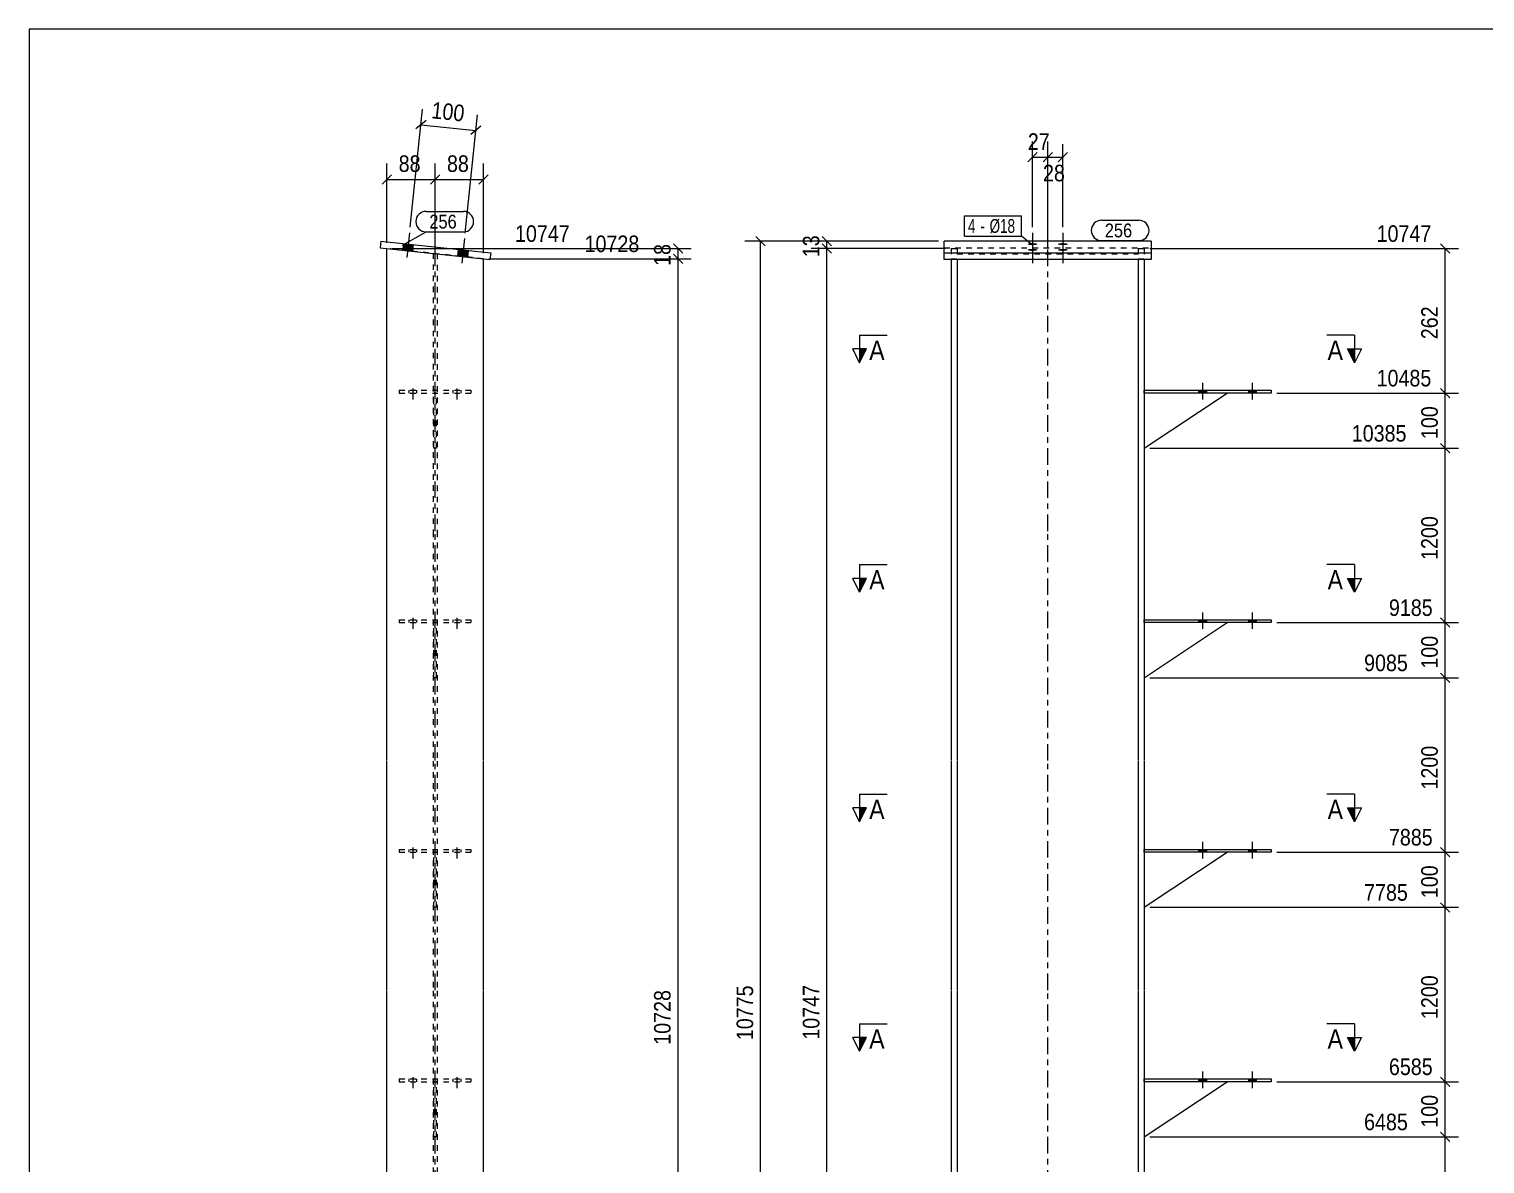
# Model space of a CAD drawing. Header units: millimetres. Extents: x 2 to 579, y 1 to 405.
# Drawn here: x 5 to 268.7, y 199.4 to 405 of the extents above; entities that cross this region are included whole.
import ezdxf

# ---------------------------------------------------------------- set-up
doc = ezdxf.new("R2010")
doc.units = ezdxf.units.MM
for name, pattern in [('XKITLINE00', [0]), ('XKITLINE01', [4, 1, -1, 1, -1]), ('XKITLINE02', [4, 2, -2]), ('XKITLINE03', [6, 3, -1, 1, -1])]:
    doc.linetypes.add(name, pattern=pattern)
for name, color, linetype, lineweight in [('Bolt', 3, 'Continuous', 0), ('BoltMark', 7, 'Continuous', 0), ('Dimensions', 7, 'Continuous', 0), ('DrawingSheet', 5, 'Continuous', 0), ('Part', 2, 'Continuous', 0), ('PartMark', 7, 'Continuous', 0), ('Section', 6, 'Continuous', 0)]:
    doc.layers.add(name, color=color, linetype=linetype, lineweight=lineweight)
doc.styles.add('ARIAL', font='ARIAL.TTF')
doc.styles.add('ARIAL_NARROW', font='ARIALN.TTF')

# ---------------------------------------------------------------- blocks, each defined once
blk = doc.blocks.new('*A2')
at = {"layer": 'Bolt'}
for points in [[(186.68, 365.88), (186.64, 365.88), (186.6, 365.88), (186.55, 365.88), (186.51, 365.88), (186.47, 365.88), (186.42, 365.89), (186.38, 365.89), (186.34, 365.89), (186.3, 365.9), (186.27, 365.9), (186.23, 365.91), (186.19, 365.91), (186.16, 365.92), (186.12, 365.92), (186.09, 365.93), (186.06, 365.93), (186.03, 365.94), (186.01, 365.95), (185.98, 365.95), (185.96, 365.96), (185.93, 365.97), (185.91, 365.98), (185.9, 365.99), (185.88, 365.99), (185.87, 366), (185.85, 366.01), (185.85, 366.02), (185.84, 366.03), (185.83, 366.04), (185.83, 366.04), (185.83, 366.05), (185.83, 366.06), (185.83, 366.07), (185.84, 366.08), (185.85, 366.09), (185.85, 366.1), (185.87, 366.11), (185.88, 366.11), (185.9, 366.12), (185.91, 366.13), (185.93, 366.14), (185.96, 366.14), (185.98, 366.15), (186.01, 366.16), (186.03, 366.17), (186.06, 366.17), (186.09, 366.18), (186.12, 366.19), (186.16, 366.19), (186.19, 366.2), (186.23, 366.2), (186.27, 366.21), (186.3, 366.21), (186.34, 366.21), (186.38, 366.22), (186.42, 366.22), (186.47, 366.22), (186.51, 366.23), (186.55, 366.23), (186.6, 366.23), (186.64, 366.23), (186.68, 366.23), (186.73, 366.23), (186.77, 366.23), (186.82, 366.23), (186.86, 366.23), (186.9, 366.23), (186.95, 366.23), (186.99, 366.22), (187.03, 366.22), (187.07, 366.22), (187.11, 366.21), (187.15, 366.21), (187.19, 366.21), (187.23, 366.2), (187.26, 366.2), (187.3, 366.19), (187.33, 366.19), (187.36, 366.18), (187.39, 366.17), (187.42, 366.17), (187.45, 366.16), (187.48, 366.15), (187.5, 366.14), (187.52, 366.14), (187.54, 366.13), (187.56, 366.12), (187.58, 366.11), (187.59, 366.11), (187.6, 366.1), (187.61, 366.09), (187.62, 366.08), (187.62, 366.07), (187.63, 366.06), (187.63, 366.05), (187.63, 366.04), (187.62, 366.04), (187.62, 366.03), (187.61, 366.02), (187.6, 366.01), (187.59, 366), (187.58, 365.99), (187.56, 365.99), (187.54, 365.98), (187.52, 365.97), (187.5, 365.96), (187.48, 365.95), (187.45, 365.95), (187.42, 365.94), (187.39, 365.93), (187.36, 365.93), (187.33, 365.92), (187.3, 365.92), (187.26, 365.91), (187.23, 365.91), (187.19, 365.9), (187.15, 365.9), (187.11, 365.89), (187.07, 365.89), (187.03, 365.89), (186.99, 365.88), (186.95, 365.88), (186.9, 365.88), (186.86, 365.88), (186.82, 365.88), (186.77, 365.88), (186.73, 365.88)], [(186.68, 364.82), (186.64, 364.82), (186.6, 364.83), (186.55, 364.83), (186.51, 364.83), (186.47, 364.83), (186.42, 364.83), (186.38, 364.84), (186.34, 364.84), (186.3, 364.84), (186.27, 364.85), (186.23, 364.85), (186.19, 364.86), (186.16, 364.86), (186.12, 364.87), (186.09, 364.88), (186.06, 364.88), (186.03, 364.89), (186.01, 364.9), (185.98, 364.9), (185.96, 364.91), (185.93, 364.92), (185.91, 364.93), (185.9, 364.94), (185.88, 364.94), (185.87, 364.95), (185.85, 364.96), (185.85, 364.97), (185.84, 364.98), (185.83, 364.99), (185.83, 365), (185.83, 365), (185.83, 365.01), (185.83, 365.02), (185.84, 365.03), (185.85, 365.04), (185.85, 365.05), (185.87, 365.06), (185.88, 365.07), (185.9, 365.07), (185.91, 365.08), (185.93, 365.09), (185.96, 365.1), (185.98, 365.11), (186.01, 365.11), (186.03, 365.12), (186.06, 365.13), (186.09, 365.13), (186.12, 365.14), (186.16, 365.14), (186.19, 365.15), (186.23, 365.16), (186.27, 365.16), (186.3, 365.16), (186.34, 365.17), (186.38, 365.17), (186.42, 365.18), (186.47, 365.18), (186.51, 365.18), (186.55, 365.18), (186.6, 365.18), (186.64, 365.19), (186.68, 365.19), (186.73, 365.19), (186.77, 365.19), (186.82, 365.19), (186.86, 365.18), (186.9, 365.18), (186.95, 365.18), (186.99, 365.18), (187.03, 365.18), (187.07, 365.17), (187.11, 365.17), (187.15, 365.16), (187.19, 365.16), (187.23, 365.16), (187.26, 365.15), (187.3, 365.14), (187.33, 365.14), (187.36, 365.13), (187.39, 365.13), (187.42, 365.12), (187.45, 365.11), (187.48, 365.11), (187.5, 365.1), (187.52, 365.09), (187.54, 365.08), (187.56, 365.07), (187.58, 365.07), (187.59, 365.06), (187.6, 365.05), (187.61, 365.04), (187.62, 365.03), (187.62, 365.02), (187.63, 365.01), (187.63, 365), (187.63, 365), (187.62, 364.99), (187.62, 364.98), (187.61, 364.97), (187.6, 364.96), (187.59, 364.95), (187.58, 364.94), (187.56, 364.94), (187.54, 364.93), (187.52, 364.92), (187.5, 364.91), (187.48, 364.9), (187.45, 364.9), (187.42, 364.89), (187.39, 364.88), (187.36, 364.88), (187.33, 364.87), (187.3, 364.86), (187.26, 364.86), (187.23, 364.85), (187.19, 364.85), (187.15, 364.84), (187.11, 364.84), (187.07, 364.84), (187.03, 364.83), (186.99, 364.83), (186.95, 364.83), (186.9, 364.83), (186.86, 364.83), (186.82, 364.82), (186.77, 364.82), (186.73, 364.82)], [(192.18, 365.88), (192.14, 365.88), (192.1, 365.88), (192.05, 365.88), (192.01, 365.88), (191.97, 365.88), (191.92, 365.89), (191.88, 365.89), (191.84, 365.89), (191.8, 365.9), (191.77, 365.9), (191.73, 365.91), (191.69, 365.91), (191.66, 365.92), (191.62, 365.92), (191.59, 365.93), (191.56, 365.93), (191.53, 365.94), (191.51, 365.95), (191.48, 365.95), (191.46, 365.96), (191.43, 365.97), (191.41, 365.98), (191.4, 365.99), (191.38, 365.99), (191.37, 366), (191.35, 366.01), (191.35, 366.02), (191.34, 366.03), (191.33, 366.04), (191.33, 366.04), (191.33, 366.05), (191.33, 366.06), (191.33, 366.07), (191.34, 366.08), (191.35, 366.09), (191.35, 366.1), (191.37, 366.11), (191.38, 366.11), (191.4, 366.12), (191.41, 366.13), (191.43, 366.14), (191.46, 366.14), (191.48, 366.15), (191.51, 366.16), (191.53, 366.17), (191.56, 366.17), (191.59, 366.18), (191.62, 366.19), (191.66, 366.19), (191.69, 366.2), (191.73, 366.2), (191.77, 366.21), (191.8, 366.21), (191.84, 366.21), (191.88, 366.22), (191.92, 366.22), (191.97, 366.22), (192.01, 366.23), (192.05, 366.23), (192.1, 366.23), (192.14, 366.23), (192.18, 366.23), (192.23, 366.23), (192.27, 366.23), (192.32, 366.23), (192.36, 366.23), (192.4, 366.23), (192.45, 366.23), (192.49, 366.22), (192.53, 366.22), (192.57, 366.22), (192.61, 366.21), (192.65, 366.21), (192.69, 366.21), (192.73, 366.2), (192.76, 366.2), (192.8, 366.19), (192.83, 366.19), (192.86, 366.18), (192.89, 366.17), (192.92, 366.17), (192.95, 366.16), (192.98, 366.15), (193, 366.14), (193.02, 366.14), (193.04, 366.13), (193.06, 366.12), (193.08, 366.11), (193.09, 366.11), (193.1, 366.1), (193.11, 366.09), (193.12, 366.08), (193.12, 366.07), (193.13, 366.06), (193.13, 366.05), (193.13, 366.04), (193.12, 366.04), (193.12, 366.03), (193.11, 366.02), (193.1, 366.01), (193.09, 366), (193.08, 365.99), (193.06, 365.99), (193.04, 365.98), (193.02, 365.97), (193, 365.96), (192.98, 365.95), (192.95, 365.95), (192.92, 365.94), (192.89, 365.93), (192.86, 365.93), (192.83, 365.92), (192.8, 365.92), (192.76, 365.91), (192.73, 365.91), (192.69, 365.9), (192.65, 365.9), (192.61, 365.89), (192.57, 365.89), (192.53, 365.89), (192.49, 365.88), (192.45, 365.88), (192.4, 365.88), (192.36, 365.88), (192.32, 365.88), (192.27, 365.88), (192.23, 365.88)], [(192.18, 364.82), (192.14, 364.82), (192.1, 364.83), (192.05, 364.83), (192.01, 364.83), (191.97, 364.83), (191.92, 364.83), (191.88, 364.84), (191.84, 364.84), (191.8, 364.84), (191.77, 364.85), (191.73, 364.85), (191.69, 364.86), (191.66, 364.86), (191.62, 364.87), (191.59, 364.88), (191.56, 364.88), (191.53, 364.89), (191.51, 364.9), (191.48, 364.9), (191.46, 364.91), (191.43, 364.92), (191.41, 364.93), (191.4, 364.94), (191.38, 364.94), (191.37, 364.95), (191.35, 364.96), (191.35, 364.97), (191.34, 364.98), (191.33, 364.99), (191.33, 365), (191.33, 365), (191.33, 365.01), (191.33, 365.02), (191.34, 365.03), (191.35, 365.04), (191.35, 365.05), (191.37, 365.06), (191.38, 365.07), (191.4, 365.07), (191.41, 365.08), (191.43, 365.09), (191.46, 365.1), (191.48, 365.11), (191.51, 365.11), (191.53, 365.12), (191.56, 365.13), (191.59, 365.13), (191.62, 365.14), (191.66, 365.14), (191.69, 365.15), (191.73, 365.16), (191.77, 365.16), (191.8, 365.16), (191.84, 365.17), (191.88, 365.17), (191.92, 365.18), (191.97, 365.18), (192.01, 365.18), (192.05, 365.18), (192.1, 365.18), (192.14, 365.19), (192.18, 365.19), (192.23, 365.19), (192.27, 365.19), (192.32, 365.19), (192.36, 365.18), (192.4, 365.18), (192.45, 365.18), (192.49, 365.18), (192.53, 365.18), (192.57, 365.17), (192.61, 365.17), (192.65, 365.16), (192.69, 365.16), (192.73, 365.16), (192.76, 365.15), (192.8, 365.14), (192.83, 365.14), (192.86, 365.13), (192.89, 365.13), (192.92, 365.12), (192.95, 365.11), (192.98, 365.11), (193, 365.1), (193.02, 365.09), (193.04, 365.08), (193.06, 365.07), (193.08, 365.07), (193.09, 365.06), (193.1, 365.05), (193.11, 365.04), (193.12, 365.03), (193.12, 365.02), (193.13, 365.01), (193.13, 365), (193.13, 365), (193.12, 364.99), (193.12, 364.98), (193.11, 364.97), (193.1, 364.96), (193.09, 364.95), (193.08, 364.94), (193.06, 364.94), (193.04, 364.93), (193.02, 364.92), (193, 364.91), (192.98, 364.9), (192.95, 364.9), (192.92, 364.89), (192.89, 364.88), (192.86, 364.88), (192.83, 364.87), (192.8, 364.86), (192.76, 364.86), (192.73, 364.85), (192.69, 364.85), (192.65, 364.84), (192.61, 364.84), (192.57, 364.84), (192.53, 364.83), (192.49, 364.83), (192.45, 364.83), (192.4, 364.83), (192.36, 364.83), (192.32, 364.82), (192.27, 364.82), (192.23, 364.82)]]:
    blk.add_hatch(color=3, dxfattribs=at).paths.add_polyline_path(points, flags=17)
at = {"layer": 'Bolt', "color": 3, "linetype": 'XKITLINE00', "lineweight": 0}
for p, q in [((186.73, 368.12), (186.73, 363.64)), ((186.73, 367.07), (186.73, 362.59)), ((192.23, 368.12), (192.23, 363.64)), ((192.23, 367.07), (192.23, 362.59))]:
    blk.add_line(p, q, dxfattribs=at)
blk = doc.blocks.new('*A6')
at = {"layer": 'Bolt'}
for points in [[(218.28, 214.84), (218.28, 214.34), (216.88, 214.34), (216.88, 214.84)], [(218.28, 214.84), (218.28, 214.34), (216.88, 214.34), (216.88, 214.84)], [(227.28, 214.84), (227.28, 214.34), (225.88, 214.34), (225.88, 214.84)], [(227.28, 214.84), (227.28, 214.34), (225.88, 214.34), (225.88, 214.84)]]:
    blk.add_hatch(color=3, dxfattribs=at).paths.add_polyline_path(points, flags=17)
at = {"layer": 'Bolt', "color": 3, "linetype": 'XKITLINE00', "lineweight": 0}
for p, q in [((216.88, 214.34), (216.88, 214.84)), ((216.88, 214.34), (216.88, 214.84)), ((217.58, 213.18), (217.58, 216.18)), ((217.58, 213.18), (217.58, 216.18)), ((218.28, 214.34), (218.28, 214.84)), ((218.28, 214.34), (218.28, 214.84)), ((225.88, 214.34), (225.88, 214.84)), ((225.88, 214.34), (225.88, 214.84)), ((226.58, 213.18), (226.58, 216.18)), ((226.58, 213.18), (226.58, 216.18)), ((227.28, 214.34), (227.28, 214.84)), ((227.28, 214.34), (227.28, 214.84))]:
    blk.add_line(p, q, dxfattribs=at)
blk = doc.blocks.new('*A7')
at = {"layer": 'Bolt'}
for points in [[(218.28, 256.42), (218.28, 255.92), (216.88, 255.92), (216.88, 256.42)], [(218.28, 256.42), (218.28, 255.92), (216.88, 255.92), (216.88, 256.42)], [(227.28, 256.42), (227.28, 255.92), (225.88, 255.92), (225.88, 256.42)], [(227.28, 256.42), (227.28, 255.92), (225.88, 255.92), (225.88, 256.42)]]:
    blk.add_hatch(color=3, dxfattribs=at).paths.add_polyline_path(points, flags=17)
at = {"layer": 'Bolt', "color": 3, "linetype": 'XKITLINE00', "lineweight": 0}
for p, q in [((216.88, 255.92), (216.88, 256.42)), ((216.88, 255.92), (216.88, 256.42)), ((217.58, 254.76), (217.58, 257.76)), ((217.58, 254.76), (217.58, 257.76)), ((218.28, 255.92), (218.28, 256.42)), ((218.28, 255.92), (218.28, 256.42)), ((225.88, 255.92), (225.88, 256.42)), ((225.88, 255.92), (225.88, 256.42)), ((226.58, 254.76), (226.58, 257.76)), ((226.58, 254.76), (226.58, 257.76)), ((227.28, 255.92), (227.28, 256.42)), ((227.28, 255.92), (227.28, 256.42))]:
    blk.add_line(p, q, dxfattribs=at)
blk = doc.blocks.new('*A8')
at = {"layer": 'Bolt'}
for points in [[(218.28, 298), (218.28, 297.5), (216.88, 297.5), (216.88, 298)], [(218.28, 298), (218.28, 297.5), (216.88, 297.5), (216.88, 298)], [(227.28, 298), (227.28, 297.5), (225.88, 297.5), (225.88, 298)], [(227.28, 298), (227.28, 297.5), (225.88, 297.5), (225.88, 298)]]:
    blk.add_hatch(color=3, dxfattribs=at).paths.add_polyline_path(points, flags=17)
at = {"layer": 'Bolt', "color": 3, "linetype": 'XKITLINE00', "lineweight": 0}
for p, q in [((216.88, 297.5), (216.88, 298)), ((216.88, 297.5), (216.88, 298)), ((217.58, 296.34), (217.58, 299.34)), ((217.58, 296.34), (217.58, 299.34)), ((218.28, 297.5), (218.28, 298)), ((218.28, 297.5), (218.28, 298)), ((225.88, 297.5), (225.88, 298)), ((225.88, 297.5), (225.88, 298)), ((226.58, 296.34), (226.58, 299.34)), ((226.58, 296.34), (226.58, 299.34)), ((227.28, 297.5), (227.28, 298)), ((227.28, 297.5), (227.28, 298))]:
    blk.add_line(p, q, dxfattribs=at)
blk = doc.blocks.new('*A9')
at = {"layer": 'Bolt'}
for points in [[(218.28, 339.58), (218.28, 339.08), (216.88, 339.08), (216.88, 339.58)], [(218.28, 339.58), (218.28, 339.08), (216.88, 339.08), (216.88, 339.58)], [(227.28, 339.58), (227.28, 339.08), (225.88, 339.08), (225.88, 339.58)], [(227.28, 339.58), (227.28, 339.08), (225.88, 339.08), (225.88, 339.58)]]:
    blk.add_hatch(color=3, dxfattribs=at).paths.add_polyline_path(points, flags=17)
at = {"layer": 'Bolt', "color": 3, "linetype": 'XKITLINE00', "lineweight": 0}
for p, q in [((217.58, 337.92), (217.58, 340.92)), ((217.58, 337.92), (217.58, 340.92)), ((226.58, 337.92), (226.58, 340.92)), ((226.58, 337.92), (226.58, 340.92)), ((216.88, 339.08), (216.88, 339.58)), ((216.88, 339.08), (216.88, 339.58)), ((218.28, 339.08), (218.28, 339.58)), ((218.28, 339.08), (218.28, 339.58)), ((225.88, 339.08), (225.88, 339.58)), ((225.88, 339.08), (225.88, 339.58)), ((227.28, 339.08), (227.28, 339.58)), ((227.28, 339.08), (227.28, 339.58))]:
    blk.add_line(p, q, dxfattribs=at)
blk = doc.blocks.new('*A10')
at = {"layer": 'Part', "color": 7, "linetype": 'XKITLINE03', "lineweight": 0}
for p, q in [((189.48, 314.08), (189.48, 374.34)), ((189.48, 272.5), (189.48, 313.98)), ((189.48, 230.92), (189.48, 272.4)), ((189.48, 189.34), (189.48, 230.82))]:
    blk.add_line(p, q, dxfattribs=at)
at = {"layer": 'Part', "color": 7, "linetype": 'XKITLINE01', "lineweight": 0}
for p, q in [((171.98, 365.26), (171.98, 363.29)), ((171.98, 365.26), (173.08, 365.26)), ((173.08, 365.26), (173.08, 363.29)), ((173.08, 364.37), (205.88, 364.37)), ((173.08, 364.3), (205.88, 364.3)), ((205.88, 365.26), (205.88, 363.29)), ((205.88, 365.26), (206.98, 365.26)), ((206.98, 365.26), (206.98, 363.29)), ((171.98, 363.41), (173.08, 363.41)), ((205.88, 363.41), (206.98, 363.41))]:
    blk.add_line(p, q, dxfattribs=at)
at = {"layer": 'Part', "color": 2, "linetype": 'XKITLINE00', "lineweight": 0}
for p, q in [((171.98, 363.29), (171.98, 314.08)), ((173.08, 363.29), (173.08, 314.08)), ((205.88, 363.29), (205.88, 314.08)), ((206.98, 363.29), (206.98, 314.08)), ((171.98, 313.98), (171.98, 272.5)), ((173.08, 313.98), (173.08, 272.5)), ((205.88, 313.98), (205.88, 272.5)), ((206.98, 313.98), (206.98, 272.5)), ((171.98, 272.4), (171.98, 230.92)), ((173.08, 272.4), (173.08, 230.92)), ((205.88, 272.4), (205.88, 230.92)), ((206.98, 272.4), (206.98, 230.92)), ((171.98, 230.82), (171.98, 189.34)), ((173.08, 230.82), (173.08, 189.34)), ((205.88, 230.82), (205.88, 189.34)), ((206.98, 230.82), (206.98, 189.34))]:
    blk.add_line(p, q, dxfattribs=at)
blk = doc.blocks.new('*A11')
at = {"layer": 'Part', "color": 2, "linetype": 'XKITLINE00', "lineweight": 0}
for p, q in [((170.73, 363.29), (170.73, 366.58)), ((208.23, 366.58), (170.73, 366.58)), ((208.23, 366.58), (208.23, 363.29)), ((170.73, 364.48), (208.23, 364.48)), ((208.23, 363.29), (170.73, 363.29))]:
    blk.add_line(p, q, dxfattribs=at)
at = {"layer": 'Part', "color": 7, "linetype": 'XKITLINE01', "lineweight": 0}
blk.add_line((170.73, 365.38), (208.23, 365.38), dxfattribs=at)
blk = doc.blocks.new('*A17')
at = {"layer": 'Part', "color": 2, "linetype": 'XKITLINE00', "lineweight": 0}
for p, q in [((206.98, 214.84), (229.98, 214.84)), ((229.98, 214.34), (206.98, 214.34)), ((229.98, 214.84), (229.98, 214.34))]:
    blk.add_line(p, q, dxfattribs=at)
at = {"layer": 'Part', "color": 7, "linetype": 'XKITLINE01', "lineweight": 0}
blk.add_line((206.98, 214.34), (206.98, 214.84), dxfattribs=at)
blk = doc.blocks.new('*A18')
at = {"layer": 'Part', "color": 2, "linetype": 'XKITLINE00', "lineweight": 0}
blk.add_line((206.98, 204.34), (221.98, 214.34), dxfattribs=at)
at = {"layer": 'Part', "color": 7, "linetype": 'XKITLINE01', "lineweight": 0}
for p, q in [((206.98, 214.34), (206.98, 204.34)), ((221.98, 214.34), (206.98, 214.34))]:
    blk.add_line(p, q, dxfattribs=at)
blk = doc.blocks.new('*A19')
at = {"layer": 'Part', "color": 2, "linetype": 'XKITLINE00', "lineweight": 0}
for p, q in [((206.98, 256.42), (229.98, 256.42)), ((229.98, 255.92), (206.98, 255.92)), ((229.98, 256.42), (229.98, 255.92))]:
    blk.add_line(p, q, dxfattribs=at)
at = {"layer": 'Part', "color": 7, "linetype": 'XKITLINE01', "lineweight": 0}
blk.add_line((206.98, 255.92), (206.98, 256.42), dxfattribs=at)
blk = doc.blocks.new('*A20')
at = {"layer": 'Part', "color": 2, "linetype": 'XKITLINE00', "lineweight": 0}
blk.add_line((206.98, 245.92), (221.98, 255.92), dxfattribs=at)
at = {"layer": 'Part', "color": 7, "linetype": 'XKITLINE01', "lineweight": 0}
for p, q in [((206.98, 255.92), (206.98, 245.92)), ((221.98, 255.92), (206.98, 255.92))]:
    blk.add_line(p, q, dxfattribs=at)
blk = doc.blocks.new('*A21')
at = {"layer": 'Part', "color": 2, "linetype": 'XKITLINE00', "lineweight": 0}
for p, q in [((206.98, 298), (229.98, 298)), ((229.98, 298), (229.98, 297.5)), ((229.98, 297.5), (206.98, 297.5))]:
    blk.add_line(p, q, dxfattribs=at)
at = {"layer": 'Part', "color": 7, "linetype": 'XKITLINE01', "lineweight": 0}
blk.add_line((206.98, 297.5), (206.98, 298), dxfattribs=at)
blk = doc.blocks.new('*A22')
at = {"layer": 'Part', "color": 2, "linetype": 'XKITLINE00', "lineweight": 0}
blk.add_line((206.98, 287.5), (221.98, 297.5), dxfattribs=at)
at = {"layer": 'Part', "color": 7, "linetype": 'XKITLINE01', "lineweight": 0}
for p, q in [((206.98, 297.5), (206.98, 287.5)), ((221.98, 297.5), (206.98, 297.5))]:
    blk.add_line(p, q, dxfattribs=at)
blk = doc.blocks.new('*A23')
at = {"layer": 'Part', "color": 2, "linetype": 'XKITLINE00', "lineweight": 0}
for p, q in [((206.98, 339.58), (229.98, 339.58)), ((229.98, 339.08), (206.98, 339.08)), ((229.98, 339.58), (229.98, 339.08))]:
    blk.add_line(p, q, dxfattribs=at)
at = {"layer": 'Part', "color": 7, "linetype": 'XKITLINE01', "lineweight": 0}
blk.add_line((206.98, 339.08), (206.98, 339.58), dxfattribs=at)
blk = doc.blocks.new('*A24')
at = {"layer": 'Part', "color": 2, "linetype": 'XKITLINE00', "lineweight": 0}
blk.add_line((206.98, 329.08), (221.98, 339.08), dxfattribs=at)
at = {"layer": 'Part', "color": 7, "linetype": 'XKITLINE01', "lineweight": 0}
for p, q in [((206.98, 339.08), (206.98, 329.08)), ((221.98, 339.08), (206.98, 339.08))]:
    blk.add_line(p, q, dxfattribs=at)
blk = doc.blocks.new('*A25')
at = {"layer": 'Bolt'}
for points in [[(74.58, 365.96), (74.45, 364.77), (72.66, 364.95), (72.79, 366.15)], [(74.58, 365.96), (74.45, 364.77), (72.66, 364.95), (72.79, 366.15)], [(84.52, 364.91), (84.4, 363.72), (82.61, 363.91), (82.73, 365.1)], [(84.52, 364.91), (84.4, 363.72), (82.61, 363.91), (82.73, 365.1)]]:
    blk.add_hatch(color=3, dxfattribs=at).paths.add_polyline_path(points, flags=17)
at = {"layer": 'Bolt', "color": 3, "linetype": 'XKITLINE00', "lineweight": 0}
for p, q in [((73.9, 368.12), (73.43, 363.64)), ((73.9, 368.12), (73.43, 363.64)), ((83.84, 367.07), (83.37, 362.59)), ((83.84, 367.07), (83.37, 362.59)), ((72.79, 366.15), (72.66, 364.95)), ((72.79, 366.15), (72.66, 364.95)), ((74.58, 365.96), (74.45, 364.77)), ((74.58, 365.96), (74.45, 364.77)), ((82.73, 365.1), (82.61, 363.91)), ((82.73, 365.1), (82.61, 363.91)), ((84.52, 364.91), (84.4, 363.72)), ((84.52, 364.91), (84.4, 363.72))]:
    blk.add_line(p, q, dxfattribs=at)
blk = doc.blocks.new('*A29')
at = {"layer": 'Bolt', "color": 3, "linetype": 'XKITLINE02', "lineweight": 0}
for p, q in [((73.83, 214.34), (73.83, 214.84)), ((73.83, 214.34), (73.83, 214.84)), ((74.53, 213.18), (74.53, 216.18)), ((74.53, 213.18), (74.53, 216.18)), ((75.23, 214.34), (75.23, 214.84)), ((75.23, 214.34), (75.23, 214.84)), ((81.83, 214.34), (81.83, 214.84)), ((81.83, 214.34), (81.83, 214.84)), ((82.53, 213.18), (82.53, 216.18)), ((82.53, 213.18), (82.53, 216.18)), ((83.23, 214.34), (83.23, 214.84)), ((83.23, 214.34), (83.23, 214.84))]:
    blk.add_line(p, q, dxfattribs=at)
blk = doc.blocks.new('*A30')
at = {"layer": 'Bolt', "color": 3, "linetype": 'XKITLINE02', "lineweight": 0}
for p, q in [((73.83, 255.92), (73.83, 256.42)), ((73.83, 255.92), (73.83, 256.42)), ((74.53, 254.76), (74.53, 257.76)), ((74.53, 254.76), (74.53, 257.76)), ((75.23, 255.92), (75.23, 256.42)), ((75.23, 255.92), (75.23, 256.42)), ((81.83, 255.92), (81.83, 256.42)), ((81.83, 255.92), (81.83, 256.42)), ((82.53, 254.76), (82.53, 257.76)), ((82.53, 254.76), (82.53, 257.76)), ((83.23, 255.92), (83.23, 256.42)), ((83.23, 255.92), (83.23, 256.42))]:
    blk.add_line(p, q, dxfattribs=at)
blk = doc.blocks.new('*A31')
at = {"layer": 'Bolt', "color": 3, "linetype": 'XKITLINE02', "lineweight": 0}
for p, q in [((73.83, 297.5), (73.83, 298)), ((73.83, 297.5), (73.83, 298)), ((74.53, 296.34), (74.53, 299.34)), ((74.53, 296.34), (74.53, 299.34)), ((75.23, 297.5), (75.23, 298)), ((75.23, 297.5), (75.23, 298)), ((81.83, 297.5), (81.83, 298)), ((81.83, 297.5), (81.83, 298)), ((82.53, 296.34), (82.53, 299.34)), ((82.53, 296.34), (82.53, 299.34)), ((83.23, 297.5), (83.23, 298)), ((83.23, 297.5), (83.23, 298))]:
    blk.add_line(p, q, dxfattribs=at)
blk = doc.blocks.new('*A32')
at = {"layer": 'Bolt', "color": 3, "linetype": 'XKITLINE02', "lineweight": 0}
for p, q in [((74.53, 337.92), (74.53, 340.92)), ((74.53, 337.92), (74.53, 340.92)), ((82.53, 337.92), (82.53, 340.92)), ((82.53, 337.92), (82.53, 340.92)), ((73.83, 339.08), (73.83, 339.58)), ((73.83, 339.08), (73.83, 339.58)), ((75.23, 339.08), (75.23, 339.58)), ((75.23, 339.08), (75.23, 339.58)), ((81.83, 339.08), (81.83, 339.58)), ((81.83, 339.08), (81.83, 339.58)), ((83.23, 339.08), (83.23, 339.58)), ((83.23, 339.08), (83.23, 339.58))]:
    blk.add_line(p, q, dxfattribs=at)
blk = doc.blocks.new('*A33')
at = {"layer": 'Part', "color": 7, "linetype": 'XKITLINE03', "lineweight": 0}
for p, q in [((78.53, 314.08), (78.53, 374.34)), ((78.53, 272.5), (78.53, 313.98)), ((78.53, 230.92), (78.53, 272.4)), ((78.53, 189.34), (78.53, 230.82))]:
    blk.add_line(p, q, dxfattribs=at)
at = {"layer": 'Part', "color": 2, "linetype": 'XKITLINE00', "lineweight": 0}
for p, q in [((69.78, 314.08), (69.78, 365.26)), ((87.28, 314.08), (87.28, 363.41)), ((69.78, 272.5), (69.78, 313.98)), ((87.28, 272.5), (87.28, 313.98)), ((69.78, 230.92), (69.78, 272.4)), ((87.28, 230.92), (87.28, 272.4)), ((69.78, 189.34), (69.78, 230.82)), ((87.28, 189.34), (87.28, 230.82))]:
    blk.add_line(p, q, dxfattribs=at)
at = {"layer": 'Part', "color": 7, "linetype": 'XKITLINE01', "lineweight": 0}
for p, q in [((87.28, 363.41), (69.78, 365.26)), ((78.18, 364.37), (78.18, 314.08)), ((78.88, 364.3), (78.88, 314.08)), ((78.18, 313.98), (78.18, 272.5)), ((78.88, 313.98), (78.88, 272.5)), ((78.18, 272.4), (78.18, 230.92)), ((78.88, 272.4), (78.88, 230.92)), ((78.18, 230.82), (78.18, 189.34)), ((78.88, 230.82), (78.88, 189.34))]:
    blk.add_line(p, q, dxfattribs=at)
blk = doc.blocks.new('*A34')
at = {"layer": 'Part', "color": 2, "linetype": 'XKITLINE00', "lineweight": 0}
for p, q in [((68.71, 366.58), (68.58, 365.38)), ((68.71, 366.58), (88.6, 364.48)), ((68.58, 365.38), (88.47, 363.29)), ((88.6, 364.48), (88.47, 363.29))]:
    blk.add_line(p, q, dxfattribs=at)
blk = doc.blocks.new('*A40')
at = {"layer": 'Part', "color": 7, "linetype": 'XKITLINE01', "lineweight": 0}
for p, q in [((72.03, 214.84), (72.03, 214.34)), ((72.03, 214.84), (85.03, 214.84)), ((72.03, 214.34), (85.03, 214.34)), ((85.03, 214.84), (85.03, 214.34))]:
    blk.add_line(p, q, dxfattribs=at)
blk = doc.blocks.new('*A41')
at = {"layer": 'Part', "color": 7, "linetype": 'XKITLINE01', "lineweight": 0}
for p, q in [((78.78, 214.34), (78.28, 214.34)), ((78.28, 204.34), (78.28, 214.34)), ((78.28, 214.34), (78.78, 214.34)), ((78.78, 204.34), (78.78, 214.34)), ((78.78, 204.34), (78.28, 204.34))]:
    blk.add_line(p, q, dxfattribs=at)
blk = doc.blocks.new('*A42')
at = {"layer": 'Part', "color": 7, "linetype": 'XKITLINE01', "lineweight": 0}
for p, q in [((72.03, 256.42), (72.03, 255.92)), ((72.03, 256.42), (85.03, 256.42)), ((72.03, 255.92), (85.03, 255.92)), ((85.03, 256.42), (85.03, 255.92))]:
    blk.add_line(p, q, dxfattribs=at)
blk = doc.blocks.new('*A43')
at = {"layer": 'Part', "color": 7, "linetype": 'XKITLINE01', "lineweight": 0}
for p, q in [((78.78, 255.92), (78.28, 255.92)), ((78.28, 245.92), (78.28, 255.92)), ((78.28, 255.92), (78.78, 255.92)), ((78.78, 245.92), (78.78, 255.92)), ((78.78, 245.92), (78.28, 245.92))]:
    blk.add_line(p, q, dxfattribs=at)
blk = doc.blocks.new('*A44')
at = {"layer": 'Part', "color": 7, "linetype": 'XKITLINE01', "lineweight": 0}
for p, q in [((72.03, 298), (72.03, 297.5)), ((72.03, 298), (85.03, 298)), ((85.03, 298), (85.03, 297.5)), ((72.03, 297.5), (85.03, 297.5))]:
    blk.add_line(p, q, dxfattribs=at)
blk = doc.blocks.new('*A45')
at = {"layer": 'Part', "color": 7, "linetype": 'XKITLINE01', "lineweight": 0}
for p, q in [((78.78, 297.5), (78.28, 297.5)), ((78.28, 287.5), (78.28, 297.5)), ((78.28, 297.5), (78.78, 297.5)), ((78.78, 287.5), (78.78, 297.5)), ((78.78, 287.5), (78.28, 287.5))]:
    blk.add_line(p, q, dxfattribs=at)
blk = doc.blocks.new('*A46')
at = {"layer": 'Part', "color": 7, "linetype": 'XKITLINE01', "lineweight": 0}
for p, q in [((72.03, 339.58), (72.03, 339.08)), ((72.03, 339.58), (85.03, 339.58)), ((72.03, 339.08), (85.03, 339.08)), ((85.03, 339.58), (85.03, 339.08))]:
    blk.add_line(p, q, dxfattribs=at)
blk = doc.blocks.new('*A47')
at = {"layer": 'Part', "color": 7, "linetype": 'XKITLINE01', "lineweight": 0}
for p, q in [((78.78, 339.08), (78.28, 339.08)), ((78.28, 329.08), (78.28, 339.08)), ((78.28, 339.08), (78.78, 339.08)), ((78.78, 329.08), (78.78, 339.08)), ((78.78, 329.08), (78.28, 329.08))]:
    blk.add_line(p, q, dxfattribs=at)
blk = doc.blocks.new('*A52')
at = {"layer": 'DrawingSheet', "color": 5, "linetype": 'XKITLINE00', "lineweight": 0}
for p, q in [((579, 405), (5, 405)), ((5, 405), (5, 5))]:
    blk.add_line(p, q, dxfattribs=at)
blk = doc.blocks.new('*A60')
at = {"layer": 'Dimensions', "color": 7, "linetype": 'XKITLINE00', "lineweight": 0}
for p, q in [((169.73, 366.58), (134.63, 366.58)), ((136.63, 367.43), (138.33, 365.73)), ((137.48, 88.28), (137.48, 366.58))]:
    blk.add_line(p, q, dxfattribs=at)
at = {"layer": 'Dimensions', "color": 3}
blk.add_point((137.48, 366.58), dxfattribs=at)
at = {"layer": 'Dimensions', "color": 3, "style": 'ARIAL', "width": 0.85}
blk.add_text('10775', height=3, rotation=90.0002, dxfattribs=at).set_placement((136.13, 221.86))
blk = doc.blocks.new('*A62')
at = {"layer": 'Dimensions', "color": 7, "linetype": 'XKITLINE00', "lineweight": 0}
for p, q in [((207.98, 204.34), (263.88, 204.34)), ((260.63, 205.18), (262.33, 203.49)), ((261.48, 172.76), (261.48, 204.34)), ((230.98, 172.76), (263.88, 172.76)), ((260.63, 173.6), (262.33, 171.91))]:
    blk.add_line(p, q, dxfattribs=at)
at = {"layer": 'Dimensions', "color": 3}
for p in [(261.48, 204.34), (261.48, 172.76)]:
    blk.add_point(p, dxfattribs=at)
at = {"layer": 'Dimensions', "color": 3, "style": 'ARIAL', "width": 0.85}
blk.add_text('6485', height=3, dxfattribs=at).set_placement((246.78, 205.54))
blk.add_text('1200', height=3, rotation=90.0002, dxfattribs=at).set_placement((260.13, 184.1))
blk = doc.blocks.new('*A63')
at = {"layer": 'Dimensions', "color": 7, "linetype": 'XKITLINE00', "lineweight": 0}
for p, q in [((230.98, 214.34), (263.88, 214.34)), ((260.63, 215.18), (262.33, 213.49)), ((261.48, 204.34), (261.48, 214.34)), ((207.98, 204.34), (263.88, 204.34)), ((260.63, 205.18), (262.33, 203.49))]:
    blk.add_line(p, q, dxfattribs=at)
at = {"layer": 'Dimensions', "color": 3}
for p in [(261.48, 214.34), (261.48, 204.34)]:
    blk.add_point(p, dxfattribs=at)
at = {"layer": 'Dimensions', "color": 3, "style": 'ARIAL', "width": 0.85}
blk.add_text('6585', height=3, dxfattribs=at).set_placement((251.28, 215.54))
blk.add_text('100', height=3, rotation=90.0002, dxfattribs=at).set_placement((260.13, 206))
blk = doc.blocks.new('*A64')
at = {"layer": 'Dimensions', "color": 7, "linetype": 'XKITLINE00', "lineweight": 0}
for p, q in [((207.98, 245.92), (263.88, 245.92)), ((260.63, 246.76), (262.33, 245.07)), ((261.48, 214.34), (261.48, 245.92)), ((230.98, 214.34), (263.88, 214.34)), ((260.63, 215.18), (262.33, 213.49))]:
    blk.add_line(p, q, dxfattribs=at)
at = {"layer": 'Dimensions', "color": 3}
for p in [(261.48, 245.92), (261.48, 214.34)]:
    blk.add_point(p, dxfattribs=at)
at = {"layer": 'Dimensions', "color": 3, "style": 'ARIAL', "width": 0.85}
blk.add_text('7785', height=3, dxfattribs=at).set_placement((246.78, 247.12))
blk.add_text('1200', height=3, rotation=90.0002, dxfattribs=at).set_placement((260.13, 225.68))
blk = doc.blocks.new('*A65')
at = {"layer": 'Dimensions', "color": 7, "linetype": 'XKITLINE00', "lineweight": 0}
for p, q in [((230.98, 255.92), (263.88, 255.92)), ((260.63, 256.76), (262.33, 255.07)), ((261.48, 245.92), (261.48, 255.92)), ((207.98, 245.92), (263.88, 245.92)), ((260.63, 246.76), (262.33, 245.07))]:
    blk.add_line(p, q, dxfattribs=at)
at = {"layer": 'Dimensions', "color": 3}
for p in [(261.48, 255.92), (261.48, 245.92)]:
    blk.add_point(p, dxfattribs=at)
at = {"layer": 'Dimensions', "color": 3, "style": 'ARIAL', "width": 0.85}
blk.add_text('7885', height=3, dxfattribs=at).set_placement((251.28, 257.12))
blk.add_text('100', height=3, rotation=90.0002, dxfattribs=at).set_placement((260.13, 247.58))
blk = doc.blocks.new('*A66')
at = {"layer": 'Dimensions', "color": 7, "linetype": 'XKITLINE00', "lineweight": 0}
for p, q in [((207.98, 287.5), (263.88, 287.5)), ((260.63, 288.34), (262.33, 286.65)), ((261.48, 255.92), (261.48, 287.5)), ((230.98, 255.92), (263.88, 255.92)), ((260.63, 256.76), (262.33, 255.07))]:
    blk.add_line(p, q, dxfattribs=at)
at = {"layer": 'Dimensions', "color": 3}
for p in [(261.48, 287.5), (261.48, 255.92)]:
    blk.add_point(p, dxfattribs=at)
at = {"layer": 'Dimensions', "color": 3, "style": 'ARIAL', "width": 0.85}
blk.add_text('9085', height=3, dxfattribs=at).set_placement((246.78, 288.7))
blk.add_text('1200', height=3, rotation=90.0002, dxfattribs=at).set_placement((260.13, 267.26))
blk = doc.blocks.new('*A67')
at = {"layer": 'Dimensions', "color": 7, "linetype": 'XKITLINE00', "lineweight": 0}
for p, q in [((260.63, 298.34), (262.33, 296.65)), ((230.98, 297.5), (263.88, 297.5)), ((261.48, 287.5), (261.48, 297.5)), ((207.98, 287.5), (263.88, 287.5)), ((260.63, 288.34), (262.33, 286.65))]:
    blk.add_line(p, q, dxfattribs=at)
at = {"layer": 'Dimensions', "color": 3}
for p in [(261.48, 297.5), (261.48, 287.5)]:
    blk.add_point(p, dxfattribs=at)
at = {"layer": 'Dimensions', "color": 3, "style": 'ARIAL', "width": 0.85}
blk.add_text('9185', height=3, dxfattribs=at).set_placement((251.28, 298.7))
blk.add_text('100', height=3, rotation=90.0002, dxfattribs=at).set_placement((260.13, 289.16))
blk = doc.blocks.new('*A68')
at = {"layer": 'Dimensions', "color": 7, "linetype": 'XKITLINE00', "lineweight": 0}
for p, q in [((260.63, 329.92), (262.33, 328.23)), ((207.98, 329.08), (263.88, 329.08)), ((261.48, 297.5), (261.48, 329.08)), ((260.63, 298.34), (262.33, 296.65)), ((230.98, 297.5), (263.88, 297.5))]:
    blk.add_line(p, q, dxfattribs=at)
at = {"layer": 'Dimensions', "color": 3}
for p in [(261.48, 329.08), (261.48, 297.5)]:
    blk.add_point(p, dxfattribs=at)
at = {"layer": 'Dimensions', "color": 3, "style": 'ARIAL', "width": 0.85}
blk.add_text('10385', height=3, dxfattribs=at).set_placement((244.55, 330.28))
blk.add_text('1200', height=3, rotation=90.0002, dxfattribs=at).set_placement((260.13, 308.84))
blk = doc.blocks.new('*A69')
at = {"layer": 'Dimensions', "color": 7, "linetype": 'XKITLINE00', "lineweight": 0}
for p, q in [((230.98, 339.08), (263.88, 339.08)), ((260.63, 339.92), (262.33, 338.23)), ((261.48, 329.08), (261.48, 339.08)), ((260.63, 329.92), (262.33, 328.23)), ((207.98, 329.08), (263.88, 329.08))]:
    blk.add_line(p, q, dxfattribs=at)
at = {"layer": 'Dimensions', "color": 3}
for p in [(261.48, 339.08), (261.48, 329.08)]:
    blk.add_point(p, dxfattribs=at)
at = {"layer": 'Dimensions', "color": 3, "style": 'ARIAL', "width": 0.85}
blk.add_text('10485', height=3, dxfattribs=at).set_placement((249.05, 340.28))
blk.add_text('100', height=3, rotation=90.0002, dxfattribs=at).set_placement((260.13, 330.74))
blk = doc.blocks.new('*A70')
at = {"layer": 'Dimensions', "color": 7, "linetype": 'XKITLINE00', "lineweight": 0}
for p, q in [((207.98, 365.26), (263.88, 365.26)), ((260.63, 366.11), (262.33, 364.41)), ((261.48, 339.08), (261.48, 365.26)), ((230.98, 339.08), (263.88, 339.08)), ((260.63, 339.92), (262.33, 338.23))]:
    blk.add_line(p, q, dxfattribs=at)
at = {"layer": 'Dimensions', "color": 3}
for p in [(261.48, 365.26), (261.48, 339.08)]:
    blk.add_point(p, dxfattribs=at)
at = {"layer": 'Dimensions', "color": 3, "style": 'ARIAL', "width": 0.85}
blk.add_text('10747', height=3, dxfattribs=at).set_placement((249.05, 366.46))
blk.add_text('262', height=3, rotation=90.0002, dxfattribs=at).set_placement((260.13, 348.83))
blk = doc.blocks.new('*A73')
at = {"layer": 'Dimensions', "color": 7, "linetype": 'XKITLINE00', "lineweight": 0}
for p, q in [((187.58, 382.62), (185.88, 380.93)), ((186.73, 369.12), (186.73, 384.63)), ((190.33, 382.62), (188.63, 380.93)), ((189.48, 365.37), (189.48, 384.63)), ((186.73, 381.78), (189.48, 381.78))]:
    blk.add_line(p, q, dxfattribs=at)
at = {"layer": 'Dimensions', "color": 3}
for p in [(186.73, 381.78), (189.48, 381.78)]:
    blk.add_point(p, dxfattribs=at)
at = {"layer": 'Dimensions', "color": 3, "style": 'ARIAL', "width": 0.85}
blk.add_text('27', height=3, dxfattribs=at).set_placement((185.88, 383.13))
blk = doc.blocks.new('*A74')
at = {"layer": 'Dimensions', "color": 7, "linetype": 'XKITLINE00', "lineweight": 0}
for p, q in [((190.33, 382.62), (188.63, 380.93)), ((189.48, 365.37), (189.48, 384.18)), ((193.08, 382.62), (191.38, 380.93)), ((192.23, 369.12), (192.23, 384.18)), ((189.48, 381.78), (192.23, 381.78))]:
    blk.add_line(p, q, dxfattribs=at)
at = {"layer": 'Dimensions', "color": 3}
for p in [(189.48, 381.78), (192.23, 381.78)]:
    blk.add_point(p, dxfattribs=at)
at = {"layer": 'Dimensions', "color": 3, "style": 'ARIAL', "width": 0.85}
blk.add_text('28', height=3, dxfattribs=at).set_placement((188.63, 377.43))
blk = doc.blocks.new('*A75')
at = {"layer": 'BoltMark', "color": 7, "linetype": 'XKITLINE00', "lineweight": 0}
for p, q in [((174.43, 371.19), (184.73, 371.19)), ((174.43, 367.49), (174.43, 371.19)), ((184.73, 367.49), (184.73, 371.19)), ((174.43, 367.49), (184.73, 367.49)), ((186.73, 365.88), (184.73, 367.49))]:
    blk.add_line(p, q, dxfattribs=at)
at = {"layer": 'BoltMark', "color": 3, "style": 'ARIAL_NARROW', "width": 0.85}
for s, p in [('4', (175.03, 368.09)), ('-', (177.3, 368.09)), ('Ø18', (178.96, 368.09))]:
    blk.add_text(s, height=2.5, dxfattribs=at).set_placement(p)
blk = doc.blocks.new('*A77')
at = {"layer": 'PartMark', "color": 7, "linetype": 'XKITLINE00', "lineweight": 0}
for p, q in [((199.22, 370.38), (205.98, 370.38)), ((199.22, 366.68), (205.98, 366.68))]:
    blk.add_line(p, q, dxfattribs=at)
for centre, start, end in [((199.22, 368.53), 90, 270), ((205.98, 368.53), 270, 90)]:
    blk.add_arc(centre, 1.85, start, end, dxfattribs=at)
at = {"layer": 'PartMark', "color": 3, "style": 'ARIAL', "width": 0.85}
blk.add_text('256', height=2.5, dxfattribs=at).set_placement((199.82, 367.28))
blk = doc.blocks.new('*A81')
at = {"layer": 'Section'}
for points in [[(156.66, 222.34), (155.41, 219.84), (155.41, 222.34)], [(245.04, 222.34), (245.04, 219.84), (243.79, 222.34)]]:
    blk.add_hatch(color=3, dxfattribs=at).paths.add_polyline_path(points, flags=17)
at = {"layer": 'Section', "color": 1, "linetype": 'XKITLINE00', "lineweight": 0}
for p, q in [((155.41, 224.84), (160.41, 224.84)), ((155.41, 224.84), (155.41, 219.84)), ((245.04, 224.84), (240.04, 224.84)), ((245.04, 224.84), (245.04, 219.84))]:
    blk.add_line(p, q, dxfattribs=at)
at = {"layer": 'Section', "color": 3, "linetype": 'XKITLINE00', "lineweight": 0}
for p, q in [((155.41, 219.84), (154.16, 222.34)), ((156.66, 222.34), (154.16, 222.34)), ((155.41, 219.84), (156.66, 222.34)), ((243.79, 222.34), (246.29, 222.34)), ((245.04, 219.84), (243.79, 222.34)), ((246.29, 222.34), (245.04, 219.84))]:
    blk.add_line(p, q, dxfattribs=at)
at = {"layer": 'Section', "color": 7, "style": 'ARIAL', "width": 0.85}
for p in [(157.16, 220.34), (240.18, 220.34)]:
    blk.add_text('A', height=3.5, dxfattribs=at).set_placement(p)
blk = doc.blocks.new('*A82')
at = {"layer": 'Section'}
for points in [[(156.66, 305.5), (155.41, 303), (155.41, 305.5)], [(245.04, 305.5), (245.04, 303), (243.79, 305.5)]]:
    blk.add_hatch(color=3, dxfattribs=at).paths.add_polyline_path(points, flags=17)
at = {"layer": 'Section', "color": 1, "linetype": 'XKITLINE00', "lineweight": 0}
for p, q in [((155.41, 308), (160.41, 308)), ((155.41, 308), (155.41, 303)), ((245.04, 308), (240.04, 308)), ((245.04, 308), (245.04, 303))]:
    blk.add_line(p, q, dxfattribs=at)
at = {"layer": 'Section', "color": 3, "linetype": 'XKITLINE00', "lineweight": 0}
for p, q in [((155.41, 303), (154.16, 305.5)), ((156.66, 305.5), (154.16, 305.5)), ((155.41, 303), (156.66, 305.5)), ((243.79, 305.5), (246.29, 305.5)), ((245.04, 303), (243.79, 305.5)), ((246.29, 305.5), (245.04, 303))]:
    blk.add_line(p, q, dxfattribs=at)
at = {"layer": 'Section', "color": 7, "style": 'ARIAL', "width": 0.85}
for p in [(157.16, 303.5), (240.18, 303.5)]:
    blk.add_text('A', height=3.5, dxfattribs=at).set_placement(p)
blk = doc.blocks.new('*A85')
at = {"layer": 'Section'}
for points in [[(156.66, 347.08), (155.41, 344.58), (155.41, 347.08)], [(245.04, 347.08), (245.04, 344.58), (243.79, 347.08)]]:
    blk.add_hatch(color=3, dxfattribs=at).paths.add_polyline_path(points, flags=17)
at = {"layer": 'Section', "color": 1, "linetype": 'XKITLINE00', "lineweight": 0}
for p, q in [((155.41, 349.58), (160.41, 349.58)), ((155.41, 349.58), (155.41, 344.58)), ((245.04, 349.58), (240.04, 349.58)), ((245.04, 349.58), (245.04, 344.58))]:
    blk.add_line(p, q, dxfattribs=at)
at = {"layer": 'Section', "color": 3, "linetype": 'XKITLINE00', "lineweight": 0}
for p, q in [((155.41, 344.58), (154.16, 347.08)), ((156.66, 347.08), (154.16, 347.08)), ((155.41, 344.58), (156.66, 347.08)), ((243.79, 347.08), (246.29, 347.08)), ((245.04, 344.58), (243.79, 347.08)), ((246.29, 347.08), (245.04, 344.58))]:
    blk.add_line(p, q, dxfattribs=at)
at = {"layer": 'Section', "color": 7, "style": 'ARIAL', "width": 0.85}
for p in [(157.16, 345.08), (240.18, 345.08)]:
    blk.add_text('A', height=3.5, dxfattribs=at).set_placement(p)
blk = doc.blocks.new('*A86')
at = {"layer": 'Section'}
for points in [[(156.66, 263.92), (155.41, 261.42), (155.41, 263.92)], [(245.04, 263.92), (245.04, 261.42), (243.79, 263.92)]]:
    blk.add_hatch(color=3, dxfattribs=at).paths.add_polyline_path(points, flags=17)
at = {"layer": 'Section', "color": 1, "linetype": 'XKITLINE00', "lineweight": 0}
for p, q in [((155.41, 266.42), (160.41, 266.42)), ((155.41, 266.42), (155.41, 261.42)), ((245.04, 266.42), (240.04, 266.42)), ((245.04, 266.42), (245.04, 261.42))]:
    blk.add_line(p, q, dxfattribs=at)
at = {"layer": 'Section', "color": 3, "linetype": 'XKITLINE00', "lineweight": 0}
for p, q in [((155.41, 261.42), (154.16, 263.92)), ((156.66, 263.92), (154.16, 263.92)), ((155.41, 261.42), (156.66, 263.92)), ((243.79, 263.92), (246.29, 263.92)), ((245.04, 261.42), (243.79, 263.92)), ((246.29, 263.92), (245.04, 261.42))]:
    blk.add_line(p, q, dxfattribs=at)
at = {"layer": 'Section', "color": 7, "style": 'ARIAL', "width": 0.85}
for p in [(157.16, 261.92), (240.18, 261.92)]:
    blk.add_text('A', height=3.5, dxfattribs=at).set_placement(p)
blk = doc.blocks.new('*A88')
at = {"layer": 'Dimensions', "color": 7, "linetype": 'XKITLINE00', "lineweight": 0}
for p, q in [((170.98, 365.26), (146.63, 365.26)), ((148.63, 366.11), (150.33, 364.41)), ((149.48, 89.78), (149.48, 365.26))]:
    blk.add_line(p, q, dxfattribs=at)
at = {"layer": 'Dimensions', "color": 3}
blk.add_point((149.48, 365.26), dxfattribs=at)
at = {"layer": 'Dimensions', "color": 3, "style": 'ARIAL', "width": 0.85}
blk.add_text('10747', height=3, rotation=90.0002, dxfattribs=at).set_placement((148.13, 221.95))
blk = doc.blocks.new('*A89')
at = {"layer": 'Dimensions', "color": 7, "linetype": 'XKITLINE00', "lineweight": 0}
for p, q in [((169.73, 366.58), (146.63, 366.58)), ((148.63, 367.43), (150.33, 365.73)), ((149.48, 365.26), (149.48, 366.58)), ((170.98, 365.26), (146.63, 365.26)), ((148.63, 366.11), (150.33, 364.41))]:
    blk.add_line(p, q, dxfattribs=at)
at = {"layer": 'Dimensions', "color": 3}
for p in [(149.48, 366.58), (149.48, 365.26)]:
    blk.add_point(p, dxfattribs=at)
at = {"layer": 'Dimensions', "color": 3, "style": 'ARIAL', "width": 0.85}
blk.add_text('13', height=3, rotation=90.0002, dxfattribs=at).set_placement((148.13, 363.69))
blk = doc.blocks.new('*A94')
at = {"layer": 'Dimensions', "color": 7, "linetype": 'XKITLINE00', "lineweight": 0}
for p, q in [((121.68, 364.26), (123.38, 362.56)), ((88.28, 363.41), (124.93, 363.41)), ((122.53, 89.78), (122.53, 363.41))]:
    blk.add_line(p, q, dxfattribs=at)
at = {"layer": 'Dimensions', "color": 3}
blk.add_point((122.53, 363.41), dxfattribs=at)
at = {"layer": 'Dimensions', "color": 3, "style": 'ARIAL', "width": 0.85}
blk.add_text('10728', height=3, dxfattribs=at).set_placement((105.6, 364.61))
blk.add_text('10728', height=3, rotation=90.0002, dxfattribs=at).set_placement((121.18, 221.03))
blk = doc.blocks.new('*A95')
at = {"layer": 'Dimensions', "color": 7, "linetype": 'XKITLINE00', "lineweight": 0}
for p, q in [((70.78, 365.26), (124.93, 365.26)), ((121.68, 366.11), (123.38, 364.41)), ((121.68, 364.26), (123.38, 362.56)), ((122.53, 363.41), (122.53, 365.26)), ((88.28, 363.41), (124.93, 363.41))]:
    blk.add_line(p, q, dxfattribs=at)
at = {"layer": 'Dimensions', "color": 3}
for p in [(122.53, 365.26), (122.53, 363.41)]:
    blk.add_point(p, dxfattribs=at)
at = {"layer": 'Dimensions', "color": 3, "style": 'ARIAL', "width": 0.85}
blk.add_text('10747', height=3, dxfattribs=at).set_placement((93, 366.46))
blk.add_text('18', height=3, rotation=90.0002, dxfattribs=at).set_placement((121.18, 362.11))
blk = doc.blocks.new('*A96')
at = {"layer": 'Dimensions', "color": 7, "linetype": 'XKITLINE00', "lineweight": 0}
for p, q in [((74, 369.11), (76.26, 390.52)), ((76.9, 388.44), (75.03, 386.93)), ((75.96, 387.69), (85.91, 386.64)), ((83.95, 368.06), (86.21, 389.47)), ((86.84, 387.39), (84.98, 385.88))]:
    blk.add_line(p, q, dxfattribs=at)
at = {"layer": 'Dimensions', "color": 3}
for p in [(75.96, 387.69), (85.91, 386.64)]:
    blk.add_point(p, dxfattribs=at)
at = {"layer": 'Dimensions', "color": 3, "style": 'ARIAL', "width": 0.85}
blk.add_text('100', height=3, rotation=-6.0218, dxfattribs=at).set_placement((77.76, 388.86))
blk = doc.blocks.new('*A99')
at = {"layer": 'Dimensions', "color": 7, "linetype": 'XKITLINE00', "lineweight": 0}
for p, q in [((69.78, 366.26), (69.78, 380.63)), ((78.53, 365.34), (78.53, 380.63)), ((70.63, 378.62), (68.93, 376.93)), ((69.78, 377.78), (78.53, 377.78)), ((79.38, 378.62), (77.68, 376.93))]:
    blk.add_line(p, q, dxfattribs=at)
at = {"layer": 'Dimensions', "color": 3}
for p in [(69.78, 377.78), (78.53, 377.78)]:
    blk.add_point(p, dxfattribs=at)
at = {"layer": 'Dimensions', "color": 3, "style": 'ARIAL', "width": 0.85}
blk.add_text('88', height=3, dxfattribs=at).set_placement((71.93, 379.13))
blk = doc.blocks.new('*A100')
at = {"layer": 'Dimensions', "color": 7, "linetype": 'XKITLINE00', "lineweight": 0}
for p, q in [((78.53, 365.34), (78.53, 380.63)), ((87.28, 364.41), (87.28, 380.63)), ((79.38, 378.62), (77.68, 376.93)), ((78.53, 377.78), (87.28, 377.78)), ((88.13, 378.62), (86.43, 376.93))]:
    blk.add_line(p, q, dxfattribs=at)
at = {"layer": 'Dimensions', "color": 3}
for p in [(78.53, 377.78), (87.28, 377.78)]:
    blk.add_point(p, dxfattribs=at)
at = {"layer": 'Dimensions', "color": 3, "style": 'ARIAL', "width": 0.85}
blk.add_text('88', height=3, dxfattribs=at).set_placement((80.68, 379.13))
blk = doc.blocks.new('*A103')
at = {"layer": 'PartMark', "color": 7, "linetype": 'XKITLINE00', "lineweight": 0}
for p, q in [((76.89, 371.98), (83.66, 371.98)), ((72.65, 365.88), (76.89, 368.28)), ((76.89, 368.28), (83.66, 368.28))]:
    blk.add_line(p, q, dxfattribs=at)
for centre, start, end in [((76.89, 370.13), 90, 270), ((83.66, 370.13), 270, 90)]:
    blk.add_arc(centre, 1.85, start, end, dxfattribs=at)
at = {"layer": 'PartMark', "color": 3, "style": 'ARIAL', "width": 0.85}
blk.add_text('256', height=2.5, dxfattribs=at).set_placement((77.49, 368.88))

msp = doc.modelspace()

# ---------------------------------------------------------------- block references
at = {"lineweight": 0}
for name in ['*A52', '*A96', '*A73', '*A74', '*A99', '*A100', '*A103', '*A95', '*A75', '*A77', '*A70', '*A34', '*A25', '*A94', '*A60', '*A89', '*A11', '*A2', '*A88', '*A85', '*A69', '*A32', '*A9', '*A46', '*A47', '*A23', '*A24', '*A68', '*A82', '*A67', '*A44', '*A31', '*A21', '*A8', '*A45', '*A22', '*A66', '*A86', '*A65', '*A42', '*A30', '*A43', '*A19', '*A20', '*A7', '*A64', '*A81', '*A63', '*A40', '*A29', '*A41', '*A17', '*A18', '*A6', '*A62']:
    msp.add_blockref(name, (0, 0), dxfattribs=at)
at = {"layer": 'Part', "lineweight": 0}
for name in ['*A33', '*A10']:
    msp.add_blockref(name, (0, 0), dxfattribs=at)

doc.saveas('drawing.dxf')
